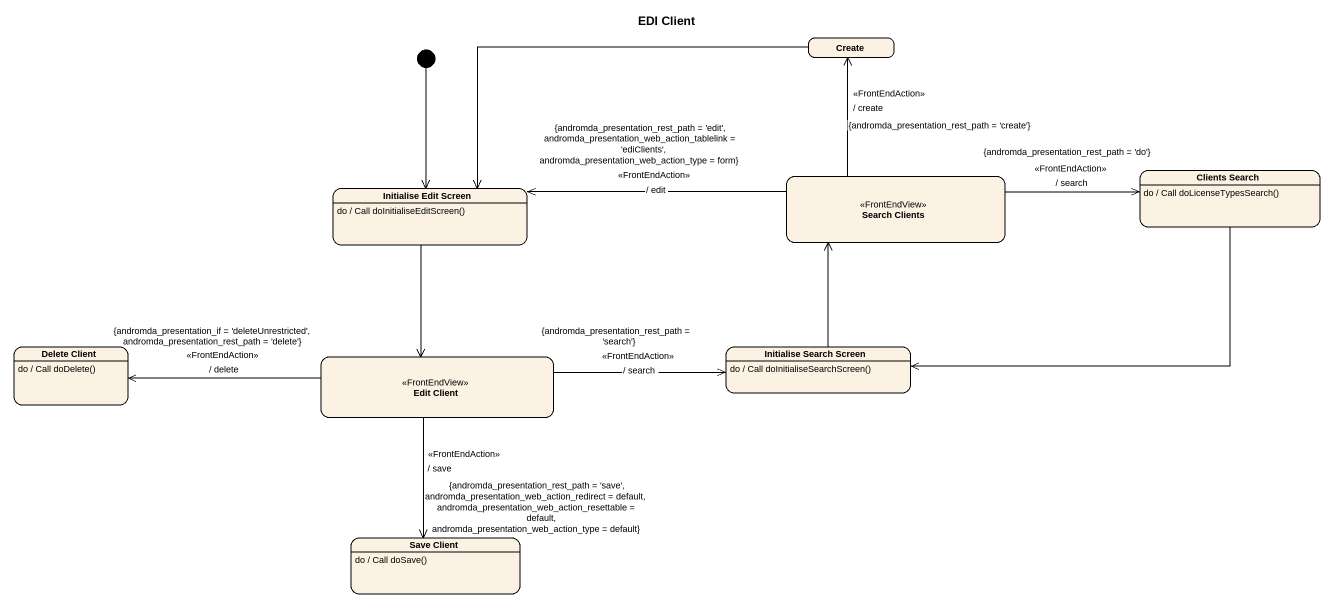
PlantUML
@startuml
title EDI Client
hide empty description
state "Create" as Create_
state "Clients Search" as Clients_Search
Clients_Search : do / Call doLicenseTypesSearch()
state "Initialise Edit Screen" as Initialise_Edit_Screen
Initialise_Edit_Screen : do / Call doInitialiseEditScreen()
state "Search Clients" as Search_Clients <<FrontEndView>>
state "Delete Client" as Delete_Client
Delete_Client : do / Call doDelete()
state "Edit Client" as Edit_Client <<FrontEndView>>
state "Initialise Search Screen" as Initialise_Search_Screen
Initialise_Search_Screen : do / Call doInitialiseSearchScreen()
state "Save Client" as Save_Client
Save_Client : do / Call doSave()
[*] --> Initialise_Edit_Screen
Create_ -left-> Initialise_Edit_Screen
Clients_Search -left-> Initialise_Search_Screen
Initialise_Edit_Screen --> Edit_Client
Search_Clients -up-> Create_ : <<FrontEndAction>>\n/ create\n{andromda_presentation_rest_path = 'create'}
Search_Clients -right-> Clients_Search : {andromda_presentation_rest_path = 'do'}\n<<FrontEndAction>>\n/ search
Search_Clients -left-> Initialise_Edit_Screen : {andromda_presentation_rest_path = 'edit', andromda_presentation_web_action_tablelink = 'ediClients', andromda_presentation_web_action_type = form}\n<<FrontEndAction>>\n/ edit
Edit_Client -left-> Delete_Client : {andromda_presentation_if = 'deleteUnrestricted', andromda_presentation_rest_path = 'delete'}\n<<FrontEndAction>>\n/ delete
Edit_Client -right-> Initialise_Search_Screen : {andromda_presentation_rest_path = 'search'}\n<<FrontEndAction>>\n/ search
Edit_Client --> Save_Client : <<FrontEndAction>>\n/ save\n{andromda_presentation_rest_path = 'save', andromda_presentation_web_action_redirect = default, andromda_presentation_web_action_resettable = default, andromda_presentation_web_action_type = default}
Initialise_Search_Screen -up-> Search_Clients
@enduml
